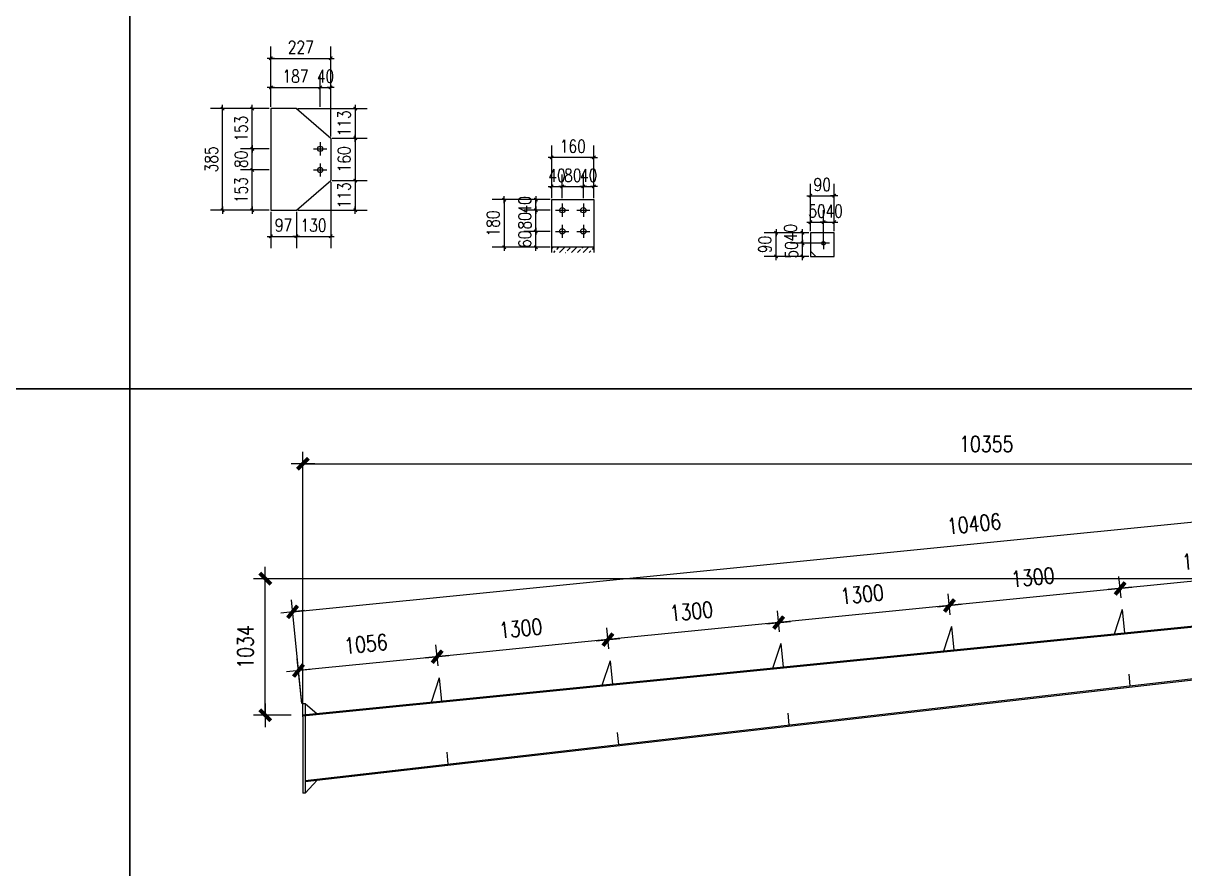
# Model space of a CAD drawing. Header units: millimetres. Extents: x 2287919 to 2522484, y -1845182 to -1736911.
# Drawn here: x 2450396 to 2459196, y -1816546 to -1810144 of the extents above; entities that cross this region are included whole.
import ezdxf

# ---------------------------------------------------------------- set-up
doc = ezdxf.new("R2010")
doc.units = ezdxf.units.MM
doc.header["$LTSCALE"] = 1000
doc.header["$PDMODE"] = 34
doc.styles.add('DIM_FONT', font='simplex.shx', dxfattribs={"width": 0.8, "bigfont": 'hztxt.shx'})
doc.dimstyles.new('WGH(1)', dxfattribs={"dimscale": 1.2, "dimtxt": 100, "dimasz": 0.5, "dimexe": 75, "dimexo": 75, "dimgap": 75, "dimtad": 1, "dimdec": 0, "dimzin": 0, "dimdsep": 46, "dimtxsty": 'DIM_FONT', "dimblk1": '_DIMX', "dimblk2": '_DIMX', "dimsah": 1, "dimcen": 0.09, "dimclrd": 3, "dimclre": 3, "dimclrt": 7, "dimadec": 0, "dimazin": 0, "dimtfac": 1, "dimtdec": 0, "dimtix": 1, "dimtmove": 2, "dimatfit": 3, "dimldrblk": '_DIMX', "dimfxl": 1, "dimtolj": 1, "dimtzin": 0, "dimarcsym": 0})

# ---------------------------------------------------------------- blocks, each defined once
blk = doc.blocks.new('_DIMX')
blk.add_line((-150, 0), (150, 0))
at = {"const_width": 50}
blk.add_lwpolyline([(-70, -70), (70, 70)], dxfattribs=at)
blk = doc.blocks.new('*D1006')
at = {"color": 3, "lineweight": -2}
for p, q in [((2454388, -1811720), (2454190, -1811720)), ((2454280, -1811719.82), (2454280, -1811719.64)), ((2454280, -1811840), (2454280, -1811720)), ((2454388, -1811840), (2454190, -1811840)), ((2454280, -1811840.18), (2454280, -1811840.36))]:
    blk.add_line(p, q, dxfattribs=at)
at = {"layer": 'Defpoints', "color": 0}
for p in [(2454280, -1811720), (2454400, -1811720), (2454400, -1811840)]:
    blk.add_point(p, dxfattribs=at)
at = {"color": 3, "lineweight": -2, "xscale": 0.18, "yscale": 0.18, "zscale": 0.18}
for p, rotation in [((2454280, -1811720), 270), ((2454280, -1811840), 90)]:
    blk.add_blockref('_DIMX', p, dxfattribs=dict(at, rotation=rotation))
at = {"color": 7, "insert": (2454196, -1811780), "char_height": 96, "attachment_point": 5, "rotation": 90, "style": 'DIM_FONT'}
blk.add_mtext('\\A1;60', dxfattribs=at)
blk = doc.blocks.new('*D1003')
at = {"color": 3, "lineweight": -2}
for p, q in [((2454388, -1811560), (2454190, -1811560)), ((2454280, -1811559.82), (2454280, -1811559.64)), ((2454280, -1811720), (2454280, -1811560)), ((2454388, -1811720), (2454190, -1811720)), ((2454280, -1811720.18), (2454280, -1811720.36))]:
    blk.add_line(p, q, dxfattribs=at)
at = {"layer": 'Defpoints', "color": 0}
for p in [(2454280, -1811560), (2454400, -1811560), (2454400, -1811720)]:
    blk.add_point(p, dxfattribs=at)
at = {"color": 3, "lineweight": -2, "xscale": 0.18, "yscale": 0.18, "zscale": 0.18}
for p, rotation in [((2454280, -1811560), 270), ((2454280, -1811720), 90)]:
    blk.add_blockref('_DIMX', p, dxfattribs=dict(at, rotation=rotation))
at = {"color": 7, "insert": (2454196, -1811640), "char_height": 96, "attachment_point": 5, "rotation": 90, "style": 'DIM_FONT'}
blk.add_mtext('\\A1;80', dxfattribs=at)
blk = doc.blocks.new('*D1007')
at = {"color": 3, "lineweight": -2}
for p, q in [((2454388, -1811480), (2454190, -1811480)), ((2454280, -1811479.82), (2454280, -1811479.64)), ((2454280, -1811560), (2454280, -1811480)), ((2454388, -1811560), (2454190, -1811560)), ((2454280, -1811560.18), (2454280, -1811560.36))]:
    blk.add_line(p, q, dxfattribs=at)
at = {"layer": 'Defpoints', "color": 0}
for p in [(2454280, -1811480), (2454400, -1811480), (2454400, -1811560)]:
    blk.add_point(p, dxfattribs=at)
at = {"color": 3, "lineweight": -2, "xscale": 0.18, "yscale": 0.18, "zscale": 0.18}
for p, rotation in [((2454280, -1811480), 270), ((2454280, -1811560), 90)]:
    blk.add_blockref('_DIMX', p, dxfattribs=dict(at, rotation=rotation))
at = {"color": 7, "insert": (2454196, -1811520), "char_height": 96, "attachment_point": 5, "rotation": 90, "style": 'DIM_FONT'}
blk.add_mtext('\\A1;40', dxfattribs=at)
blk = doc.blocks.new('*D1004')
at = {"color": 3, "lineweight": -2}
for p, q in [((2454400, -1811468), (2454400, -1811290)), ((2454480, -1811468), (2454480, -1811290)), ((2454399.82, -1811380), (2454399.64, -1811380)), ((2454400, -1811380), (2454480, -1811380)), ((2454480.18, -1811380), (2454480.36, -1811380))]:
    blk.add_line(p, q, dxfattribs=at)
at = {"layer": 'Defpoints', "color": 0}
for p in [(2454480, -1811380), (2454400, -1811480), (2454480, -1811480)]:
    blk.add_point(p, dxfattribs=at)
at = {"color": 3, "lineweight": -2, "xscale": 0.18, "yscale": 0.18, "zscale": 0.18}
blk.add_blockref('_DIMX', (2454400, -1811380), dxfattribs=at)
at = {"color": 3, "lineweight": -2, "xscale": 0.18, "yscale": 0.18, "zscale": 0.18, "rotation": 180}
blk.add_blockref('_DIMX', (2454480, -1811380), dxfattribs=at)
at = {"color": 7, "insert": (2454440, -1811296), "char_height": 96, "attachment_point": 5, "style": 'DIM_FONT'}
blk.add_mtext('\\A1;40', dxfattribs=at)
blk = doc.blocks.new('*D1005')
at = {"color": 3, "lineweight": -2}
for p, q in [((2454480, -1811468), (2454480, -1811290)), ((2454640, -1811468), (2454640, -1811290)), ((2454479.82, -1811380), (2454479.64, -1811380)), ((2454480, -1811380), (2454640, -1811380)), ((2454640.18, -1811380), (2454640.36, -1811380))]:
    blk.add_line(p, q, dxfattribs=at)
at = {"layer": 'Defpoints', "color": 0}
for p in [(2454640, -1811380), (2454480, -1811480), (2454640, -1811480)]:
    blk.add_point(p, dxfattribs=at)
at = {"color": 3, "lineweight": -2, "xscale": 0.18, "yscale": 0.18, "zscale": 0.18}
blk.add_blockref('_DIMX', (2454480, -1811380), dxfattribs=at)
at = {"color": 3, "lineweight": -2, "xscale": 0.18, "yscale": 0.18, "zscale": 0.18, "rotation": 180}
blk.add_blockref('_DIMX', (2454640, -1811380), dxfattribs=at)
at = {"color": 7, "insert": (2454560, -1811296), "char_height": 96, "attachment_point": 5, "style": 'DIM_FONT'}
blk.add_mtext('\\A1;80', dxfattribs=at)
blk = doc.blocks.new('*D1008')
at = {"color": 3, "lineweight": -2}
for p, q in [((2454640, -1811468), (2454640, -1811290)), ((2454720, -1811468), (2454720, -1811290)), ((2454639.82, -1811380), (2454639.64, -1811380)), ((2454640, -1811380), (2454720, -1811380)), ((2454720.18, -1811380), (2454720.36, -1811380))]:
    blk.add_line(p, q, dxfattribs=at)
at = {"layer": 'Defpoints', "color": 0}
for p in [(2454720, -1811380), (2454640, -1811480), (2454720, -1811480)]:
    blk.add_point(p, dxfattribs=at)
at = {"color": 3, "lineweight": -2, "xscale": 0.18, "yscale": 0.18, "zscale": 0.18}
blk.add_blockref('_DIMX', (2454640, -1811380), dxfattribs=at)
at = {"color": 3, "lineweight": -2, "xscale": 0.18, "yscale": 0.18, "zscale": 0.18, "rotation": 180}
blk.add_blockref('_DIMX', (2454720, -1811380), dxfattribs=at)
at = {"color": 7, "insert": (2454680, -1811296), "char_height": 96, "attachment_point": 5, "style": 'DIM_FONT'}
blk.add_mtext('\\A1;40', dxfattribs=at)
blk = doc.blocks.new('*D1009')
at = {"color": 3, "lineweight": -2}
for p, q in [((2454388, -1811480), (2453950, -1811480)), ((2454040, -1811480.18), (2454040, -1811839.82)), ((2454388, -1811840), (2453950, -1811840))]:
    blk.add_line(p, q, dxfattribs=at)
at = {"layer": 'Defpoints', "color": 0}
for p in [(2454400, -1811480), (2454040, -1811840), (2454400, -1811840)]:
    blk.add_point(p, dxfattribs=at)
at = {"color": 3, "lineweight": -2, "xscale": 0.18, "yscale": 0.18, "zscale": 0.18}
for p, rotation in [((2454040, -1811480), 90), ((2454040, -1811840), 270)]:
    blk.add_blockref('_DIMX', p, dxfattribs=dict(at, rotation=rotation))
at = {"color": 7, "insert": (2453956, -1811660), "char_height": 96, "attachment_point": 5, "rotation": 90, "style": 'DIM_FONT'}
blk.add_mtext('\\A1;180', dxfattribs=at)
blk = doc.blocks.new('*D1010')
at = {"color": 3, "lineweight": -2}
for p, q in [((2454400, -1811468), (2454400, -1811070)), ((2454720, -1811468), (2454720, -1811070)), ((2454719.82, -1811160), (2454400.18, -1811160))]:
    blk.add_line(p, q, dxfattribs=at)
at = {"layer": 'Defpoints', "color": 0}
for p in [(2454400, -1811160), (2454400, -1811480), (2454720, -1811480)]:
    blk.add_point(p, dxfattribs=at)
at = {"color": 3, "lineweight": -2, "xscale": 0.18, "yscale": 0.18, "zscale": 0.18, "rotation": 180}
blk.add_blockref('_DIMX', (2454400, -1811160), dxfattribs=at)
at = {"color": 3, "lineweight": -2, "xscale": 0.18, "yscale": 0.18, "zscale": 0.18}
blk.add_blockref('_DIMX', (2454720, -1811160), dxfattribs=at)
at = {"color": 7, "insert": (2454560, -1811076), "char_height": 96, "attachment_point": 5, "style": 'DIM_FONT'}
blk.add_mtext('\\A1;160', dxfattribs=at)
blk = doc.blocks.new('*D1011')
at = {"color": 3, "lineweight": -2}
for p, q in [((2456434, -1811810), (2456210, -1811810)), ((2456300, -1811809.82), (2456300, -1811809.64)), ((2456300, -1811910), (2456300, -1811810)), ((2456348, -1811910), (2456210, -1811910)), ((2456300, -1811910.18), (2456300, -1811910.36))]:
    blk.add_line(p, q, dxfattribs=at)
at = {"layer": 'Defpoints', "color": 0}
for p in [(2456300, -1811810), (2456446, -1811810), (2456360, -1811910)]:
    blk.add_point(p, dxfattribs=at)
at = {"color": 3, "lineweight": -2, "xscale": 0.18, "yscale": 0.18, "zscale": 0.18}
for p, rotation in [((2456300, -1811810), 270), ((2456300, -1811910), 90)]:
    blk.add_blockref('_DIMX', p, dxfattribs=dict(at, rotation=rotation))
at = {"color": 7, "insert": (2456216, -1811860), "char_height": 96, "attachment_point": 5, "rotation": 90, "style": 'DIM_FONT'}
blk.add_mtext('\\A1;50', dxfattribs=at)
blk = doc.blocks.new('*D1012')
at = {"color": 3, "lineweight": -2}
for p, q in [((2456348, -1811730), (2456210, -1811730)), ((2456300, -1811809.82), (2456300, -1811730.18)), ((2456434, -1811810), (2456210, -1811810))]:
    blk.add_line(p, q, dxfattribs=at)
at = {"layer": 'Defpoints', "color": 0}
for p in [(2456300, -1811730), (2456360, -1811730), (2456446, -1811810)]:
    blk.add_point(p, dxfattribs=at)
at = {"color": 3, "lineweight": -2, "xscale": 0.18, "yscale": 0.18, "zscale": 0.18}
for p, rotation in [((2456300, -1811730), 90), ((2456300, -1811810), 270)]:
    blk.add_blockref('_DIMX', p, dxfattribs=dict(at, rotation=rotation))
at = {"color": 7, "insert": (2456210, -1811730), "char_height": 96, "attachment_point": 5, "rotation": 90, "style": 'DIM_FONT'}
blk.add_mtext('\\A1;40', dxfattribs=at)
blk = doc.blocks.new('*D1013')
at = {"color": 3, "lineweight": -2}
for p, q in [((2456360, -1811718), (2456360, -1811560)), ((2456460, -1811784), (2456460, -1811560)), ((2456359.82, -1811650), (2456359.64, -1811650)), ((2456360, -1811650), (2456460, -1811650)), ((2456460.18, -1811650), (2456460.36, -1811650))]:
    blk.add_line(p, q, dxfattribs=at)
at = {"layer": 'Defpoints', "color": 0}
for p in [(2456460, -1811650), (2456360, -1811730), (2456460, -1811796)]:
    blk.add_point(p, dxfattribs=at)
at = {"color": 3, "lineweight": -2, "xscale": 0.18, "yscale": 0.18, "zscale": 0.18}
blk.add_blockref('_DIMX', (2456360, -1811650), dxfattribs=at)
at = {"color": 3, "lineweight": -2, "xscale": 0.18, "yscale": 0.18, "zscale": 0.18, "rotation": 180}
blk.add_blockref('_DIMX', (2456460, -1811650), dxfattribs=at)
at = {"color": 7, "insert": (2456410, -1811566), "char_height": 96, "attachment_point": 5, "style": 'DIM_FONT'}
blk.add_mtext('\\A1;50', dxfattribs=at)
blk = doc.blocks.new('*D1014')
at = {"color": 3, "lineweight": -2}
for p, q in [((2456460, -1811784), (2456460, -1811560)), ((2456540, -1811718), (2456540, -1811560)), ((2456460.18, -1811650), (2456539.82, -1811650))]:
    blk.add_line(p, q, dxfattribs=at)
at = {"layer": 'Defpoints', "color": 0}
for p in [(2456540, -1811650), (2456460, -1811796), (2456540, -1811730)]:
    blk.add_point(p, dxfattribs=at)
at = {"color": 3, "lineweight": -2, "xscale": 0.18, "yscale": 0.18, "zscale": 0.18, "rotation": 180}
blk.add_blockref('_DIMX', (2456460, -1811650), dxfattribs=at)
at = {"color": 3, "lineweight": -2, "xscale": 0.18, "yscale": 0.18, "zscale": 0.18}
blk.add_blockref('_DIMX', (2456540, -1811650), dxfattribs=at)
at = {"color": 7, "insert": (2456540, -1811566), "char_height": 96, "attachment_point": 5, "style": 'DIM_FONT'}
blk.add_mtext('\\A1;40', dxfattribs=at)
blk = doc.blocks.new('*D1015')
at = {"color": 3, "lineweight": -2}
for p, q in [((2456360, -1811718), (2456360, -1811360)), ((2456540, -1811718), (2456540, -1811360)), ((2456359.82, -1811450), (2456359.64, -1811450)), ((2456360, -1811450), (2456540, -1811450)), ((2456540.18, -1811450), (2456540.36, -1811450))]:
    blk.add_line(p, q, dxfattribs=at)
at = {"layer": 'Defpoints', "color": 0}
for p in [(2456540, -1811450), (2456360, -1811730), (2456540, -1811730)]:
    blk.add_point(p, dxfattribs=at)
at = {"color": 3, "lineweight": -2, "xscale": 0.18, "yscale": 0.18, "zscale": 0.18}
blk.add_blockref('_DIMX', (2456360, -1811450), dxfattribs=at)
at = {"color": 3, "lineweight": -2, "xscale": 0.18, "yscale": 0.18, "zscale": 0.18, "rotation": 180}
blk.add_blockref('_DIMX', (2456540, -1811450), dxfattribs=at)
at = {"color": 7, "insert": (2456450, -1811366), "char_height": 96, "attachment_point": 5, "style": 'DIM_FONT'}
blk.add_mtext('\\A1;90', dxfattribs=at)
blk = doc.blocks.new('*D1016')
at = {"color": 3, "lineweight": -2}
for p, q in [((2456348, -1811730), (2456010, -1811730)), ((2456100, -1811729.82), (2456100, -1811729.64)), ((2456100, -1811910), (2456100, -1811730)), ((2456348, -1811910), (2456010, -1811910)), ((2456100, -1811910.18), (2456100, -1811910.36))]:
    blk.add_line(p, q, dxfattribs=at)
at = {"layer": 'Defpoints', "color": 0}
for p in [(2456100, -1811730), (2456360, -1811730), (2456360, -1811910)]:
    blk.add_point(p, dxfattribs=at)
at = {"color": 3, "lineweight": -2, "xscale": 0.18, "yscale": 0.18, "zscale": 0.18}
for p, rotation in [((2456100, -1811730), 270), ((2456100, -1811910), 90)]:
    blk.add_blockref('_DIMX', p, dxfattribs=dict(at, rotation=rotation))
at = {"color": 7, "insert": (2456016, -1811820), "char_height": 96, "attachment_point": 5, "rotation": 90, "style": 'DIM_FONT'}
blk.add_mtext('\\A1;90', dxfattribs=at)
blk = doc.blocks.new('*D1041')
at = {"color": 3, "lineweight": -2}
for p, q in [((2460007.3, -1814364.6), (2459991.3, -1814205.1)), ((2458713.7, -1814493.8), (2458697.8, -1814334.3)), ((2459999.7, -1814294.7), (2458707.3, -1814423.8))]:
    blk.add_line(p, q, dxfattribs=at)
at = {"layer": 'Defpoints', "color": 0}
for p in [(2458706.7, -1814423.9), (2460016.2, -1814454.1), (2458722.7, -1814583.3)]:
    blk.add_point(p, dxfattribs=at)
at = {"color": 3, "lineweight": -2, "xscale": 0.6, "yscale": 0.6, "zscale": 0.6}
for p, rotation in [((2460000.3, -1814294.7), 5.703750052716448), ((2458706.7, -1814423.9), 185.7037500527165)]:
    blk.add_blockref('_DIMX', p, dxfattribs=dict(at, rotation=rotation))
at = {"color": 7, "insert": (2459338.6, -1814210), "char_height": 120, "attachment_point": 5, "rotation": 5.70375, "style": 'DIM_FONT'}
blk.add_mtext('\\A1;1300', dxfattribs=at)
blk = doc.blocks.new('*D1042')
at = {"color": 3, "lineweight": -2}
for p, q in [((2458713.7, -1814493.8), (2458697.8, -1814334.3)), ((2458706.1, -1814423.9), (2457413.8, -1814553)), ((2457420.1, -1814623), (2457404.2, -1814463.5))]:
    blk.add_line(p, q, dxfattribs=at)
at = {"layer": 'Defpoints', "color": 0}
for p in [(2457413.2, -1814553.1), (2458722.7, -1814583.3), (2457429.1, -1814712.5)]:
    blk.add_point(p, dxfattribs=at)
at = {"color": 3, "lineweight": -2, "xscale": 0.6, "yscale": 0.6, "zscale": 0.6}
for p, rotation in [((2458706.7, -1814423.9), 5.703750052716448), ((2457413.2, -1814553.1), 185.7037500527165)]:
    blk.add_blockref('_DIMX', p, dxfattribs=dict(at, rotation=rotation))
at = {"color": 7, "insert": (2458045, -1814339.2), "char_height": 120, "attachment_point": 5, "rotation": 5.70375, "style": 'DIM_FONT'}
blk.add_mtext('\\A1;1300', dxfattribs=at)
blk = doc.blocks.new('*D1043')
at = {"color": 3, "lineweight": -2}
for p, q in [((2457420.1, -1814623), (2457404.2, -1814463.5)), ((2456126.6, -1814752.2), (2456110.7, -1814592.7)), ((2457412.6, -1814553.1), (2456120.2, -1814682.2))]:
    blk.add_line(p, q, dxfattribs=at)
at = {"layer": 'Defpoints', "color": 0}
for p in [(2456119.6, -1814682.3), (2457429.1, -1814712.5), (2456135.5, -1814841.7)]:
    blk.add_point(p, dxfattribs=at)
at = {"color": 3, "lineweight": -2, "xscale": 0.6, "yscale": 0.6, "zscale": 0.6}
for p, rotation in [((2457413.2, -1814553.1), 5.703750052716448), ((2456119.6, -1814682.3), 185.7037500527165)]:
    blk.add_blockref('_DIMX', p, dxfattribs=dict(at, rotation=rotation))
at = {"color": 7, "insert": (2456751.5, -1814468.4), "char_height": 120, "attachment_point": 5, "rotation": 5.70375, "style": 'DIM_FONT'}
blk.add_mtext('\\A1;1300', dxfattribs=at)
blk = doc.blocks.new('*D1044')
at = {"color": 3, "lineweight": -2}
for p, q in [((2456126.6, -1814752.2), (2456110.7, -1814592.7)), ((2456119, -1814682.3), (2454826.6, -1814811.4)), ((2454833, -1814881.4), (2454817.1, -1814721.9))]:
    blk.add_line(p, q, dxfattribs=at)
at = {"layer": 'Defpoints', "color": 0}
for p in [(2454826, -1814811.5), (2456135.5, -1814841.7), (2454842, -1814970.9)]:
    blk.add_point(p, dxfattribs=at)
at = {"color": 3, "lineweight": -2, "xscale": 0.6, "yscale": 0.6, "zscale": 0.6}
for p, rotation in [((2456119.6, -1814682.3), 5.703750052716448), ((2454826, -1814811.5), 185.7037500527165)]:
    blk.add_blockref('_DIMX', p, dxfattribs=dict(at, rotation=rotation))
at = {"color": 7, "insert": (2455457.9, -1814597.6), "char_height": 120, "attachment_point": 5, "rotation": 5.70375, "style": 'DIM_FONT'}
blk.add_mtext('\\A1;1300', dxfattribs=at)
blk = doc.blocks.new('*D1045')
at = {"color": 3, "lineweight": -2}
for p, q in [((2454833, -1814881.4), (2454817.1, -1814721.9)), ((2453539.5, -1815010.6), (2453523.5, -1814851.1)), ((2454825.4, -1814811.5), (2453533.1, -1814940.6))]:
    blk.add_line(p, q, dxfattribs=at)
at = {"layer": 'Defpoints', "color": 0}
for p in [(2453532.5, -1814940.7), (2454842, -1814970.9), (2453548.4, -1815100.1)]:
    blk.add_point(p, dxfattribs=at)
at = {"color": 3, "lineweight": -2, "xscale": 0.6, "yscale": 0.6, "zscale": 0.6}
for p, rotation in [((2454826, -1814811.5), 5.703750052716448), ((2453532.5, -1814940.7), 185.7037500527165)]:
    blk.add_blockref('_DIMX', p, dxfattribs=dict(at, rotation=rotation))
at = {"color": 7, "insert": (2454164.3, -1814726.8), "char_height": 120, "attachment_point": 5, "rotation": 5.70375, "style": 'DIM_FONT'}
blk.add_mtext('\\A1;1300', dxfattribs=at)
blk = doc.blocks.new('*D1046')
at = {"color": 3, "lineweight": -2}
for p, q in [((2453539.5, -1815010.6), (2453523.5, -1814851.1)), ((2452506.6, -1815294.6), (2452472.7, -1814956.1)), ((2453531.9, -1814940.7), (2452482.3, -1815045.6))]:
    blk.add_line(p, q, dxfattribs=at)
at = {"layer": 'Defpoints', "color": 0}
for p in [(2452481.7, -1815045.6), (2453548.4, -1815100.1), (2452515.5, -1815384.2)]:
    blk.add_point(p, dxfattribs=at)
at = {"color": 3, "lineweight": -2, "xscale": 0.6, "yscale": 0.6, "zscale": 0.6}
for p, rotation in [((2453532.5, -1814940.7), 5.703750052716448), ((2452481.7, -1815045.6), 185.7037500527165)]:
    blk.add_blockref('_DIMX', p, dxfattribs=dict(at, rotation=rotation))
at = {"color": 7, "insert": (2452992.2, -1814843.9), "char_height": 120, "attachment_point": 5, "rotation": 5.70375, "style": 'DIM_FONT'}
blk.add_mtext('\\A1;1056', dxfattribs=at)
blk = doc.blocks.new('*D1018')
at = {"color": 3, "lineweight": -2}
for p, q in [((2452515.5, -1815294.200965), (2452515.5, -1813390)), ((2462870, -1814260), (2462870, -1813390)), ((2452516.1, -1813480), (2462869.4, -1813480))]:
    blk.add_line(p, q, dxfattribs=at)
at = {"layer": 'Defpoints', "color": 0}
for p in [(2462870, -1813480), (2462870, -1814350), (2452515.5, -1815384.200965)]:
    blk.add_point(p, dxfattribs=at)
at = {"color": 3, "lineweight": -2, "xscale": 0.6, "yscale": 0.6, "zscale": 0.6, "rotation": 180}
blk.add_blockref('_DIMX', (2452515.5, -1813480), dxfattribs=at)
at = {"color": 3, "lineweight": -2, "xscale": 0.6, "yscale": 0.6, "zscale": 0.6}
blk.add_blockref('_DIMX', (2462870, -1813480), dxfattribs=at)
at = {"color": 7, "insert": (2457692.75, -1813330), "char_height": 120, "attachment_point": 5, "style": 'DIM_FONT'}
blk.add_mtext('\\A1;10355', dxfattribs=at)
blk = doc.blocks.new('*D1019')
at = {"color": 3, "lineweight": -2}
for p, q in [((2462780, -1814350), (2452140, -1814350)), ((2452230, -1815383.6), (2452230, -1814350.6)), ((2452425.5, -1815384.2), (2452140, -1815384.2))]:
    blk.add_line(p, q, dxfattribs=at)
at = {"layer": 'Defpoints', "color": 0}
for p in [(2452230, -1814350), (2462870, -1814350), (2452515.5, -1815384.2)]:
    blk.add_point(p, dxfattribs=at)
at = {"color": 3, "lineweight": -2, "xscale": 0.6, "yscale": 0.6, "zscale": 0.6}
for p, rotation in [((2452230, -1814350), 90), ((2452230, -1815384.2), 270)]:
    blk.add_blockref('_DIMX', p, dxfattribs=dict(at, rotation=rotation))
at = {"color": 7, "insert": (2452080, -1814867.1), "char_height": 120, "attachment_point": 5, "rotation": 90, "style": 'DIM_FONT'}
blk.add_mtext('\\A1;1034', dxfattribs=at)
blk = doc.blocks.new('*D1047')
at = {"color": 3, "lineweight": -2}
for p, q in [((2462861.1, -1814260.4), (2462782.8, -1813477.1)), ((2452437.9, -1814600.8), (2462791.2, -1813566.7)), ((2452506.6, -1815294.6), (2452428.3, -1814511.3))]:
    blk.add_line(p, q, dxfattribs=at)
at = {"layer": 'Defpoints', "color": 0}
for p in [(2462791.8, -1813566.7), (2462870, -1814350), (2452515.5, -1815384.2)]:
    blk.add_point(p, dxfattribs=at)
at = {"color": 3, "lineweight": -2, "xscale": 0.6, "yscale": 0.6, "zscale": 0.6}
for p, rotation in [((2462791.8, -1813566.7), 5.703750052839264), ((2452437.3, -1814600.9), 185.7037500528392)]:
    blk.add_blockref('_DIMX', p, dxfattribs=dict(at, rotation=rotation))
at = {"color": 7, "insert": (2457599.6, -1813934.5), "char_height": 120, "attachment_point": 5, "rotation": 5.70375, "style": 'DIM_FONT'}
blk.add_mtext('\\A1;10406', dxfattribs=at)
blk = doc.blocks.new('*D1480')
at = {"color": 3, "lineweight": -2}
for p, q in [((2452260, -1811255), (2452042, -1811255)), ((2452132, -1811559.82), (2452132, -1811255.18)), ((2452260, -1811560), (2452042, -1811560))]:
    blk.add_line(p, q, dxfattribs=at)
at = {"layer": 'Defpoints', "color": 0}
for p in [(2452132, -1811255), (2452272, -1811255), (2452272, -1811560)]:
    blk.add_point(p, dxfattribs=at)
at = {"color": 3, "lineweight": -2, "xscale": 0.18, "yscale": 0.18, "zscale": 0.18}
for p, rotation in [((2452132, -1811255), 90), ((2452132, -1811560), 270)]:
    blk.add_blockref('_DIMX', p, dxfattribs=dict(at, rotation=rotation))
at = {"color": 7, "insert": (2452048, -1811407.5), "char_height": 96, "attachment_point": 5, "rotation": 90, "style": 'DIM_FONT'}
blk.add_mtext('\\A1;153', dxfattribs=at)
blk = doc.blocks.new('*D1481')
at = {"color": 3, "lineweight": -2}
for p, q in [((2452260, -1811095), (2452042, -1811095)), ((2452132, -1811094.82), (2452132, -1811094.64)), ((2452132, -1811255), (2452132, -1811095)), ((2452260, -1811255), (2452042, -1811255)), ((2452132, -1811255.18), (2452132, -1811255.36))]:
    blk.add_line(p, q, dxfattribs=at)
at = {"layer": 'Defpoints', "color": 0}
for p in [(2452132, -1811095), (2452272, -1811095), (2452272, -1811255)]:
    blk.add_point(p, dxfattribs=at)
at = {"color": 3, "lineweight": -2, "xscale": 0.18, "yscale": 0.18, "zscale": 0.18}
for p, rotation in [((2452132, -1811095), 270), ((2452132, -1811255), 90)]:
    blk.add_blockref('_DIMX', p, dxfattribs=dict(at, rotation=rotation))
at = {"color": 7, "insert": (2452048, -1811175), "char_height": 96, "attachment_point": 5, "rotation": 90, "style": 'DIM_FONT'}
blk.add_mtext('\\A1;80', dxfattribs=at)
blk = doc.blocks.new('*D1482')
at = {"color": 3, "lineweight": -2}
for p, q in [((2452260, -1810790), (2452042, -1810790)), ((2452132, -1811094.82), (2452132, -1810790.18)), ((2452260, -1811095), (2452042, -1811095))]:
    blk.add_line(p, q, dxfattribs=at)
at = {"layer": 'Defpoints', "color": 0}
for p in [(2452132, -1810790), (2452272, -1810790), (2452272, -1811095)]:
    blk.add_point(p, dxfattribs=at)
at = {"color": 3, "lineweight": -2, "xscale": 0.18, "yscale": 0.18, "zscale": 0.18}
for p, rotation in [((2452132, -1810790), 90), ((2452132, -1811095), 270)]:
    blk.add_blockref('_DIMX', p, dxfattribs=dict(at, rotation=rotation))
at = {"color": 7, "insert": (2452048, -1810942.5), "char_height": 96, "attachment_point": 5, "rotation": 90, "style": 'DIM_FONT'}
blk.add_mtext('\\A1;153', dxfattribs=at)
blk = doc.blocks.new('*D1487')
at = {"color": 3, "lineweight": -2}
for p, q in [((2452260, -1810790), (2451816, -1810790)), ((2451906, -1811559.82), (2451906, -1810790.18)), ((2452260, -1811560), (2451816, -1811560))]:
    blk.add_line(p, q, dxfattribs=at)
at = {"layer": 'Defpoints', "color": 0}
for p in [(2451906, -1810790), (2452272, -1810790), (2452272, -1811560)]:
    blk.add_point(p, dxfattribs=at)
at = {"color": 3, "lineweight": -2, "xscale": 0.18, "yscale": 0.18, "zscale": 0.18}
for p, rotation in [((2451906, -1810790), 90), ((2451906, -1811560), 270)]:
    blk.add_blockref('_DIMX', p, dxfattribs=dict(at, rotation=rotation))
at = {"color": 7, "insert": (2451822, -1811175), "char_height": 96, "attachment_point": 5, "rotation": 90, "style": 'DIM_FONT'}
blk.add_mtext('\\A1;385', dxfattribs=at)
blk = doc.blocks.new('*D1483')
at = {"color": 3, "lineweight": -2}
for p, q in [((2452272, -1810778), (2452272, -1810540)), ((2452646, -1810778), (2452646, -1810540)), ((2452272.18, -1810630), (2452645.82, -1810630))]:
    blk.add_line(p, q, dxfattribs=at)
at = {"layer": 'Defpoints', "color": 0}
for p in [(2452646, -1810630), (2452272, -1810790), (2452646, -1810790)]:
    blk.add_point(p, dxfattribs=at)
at = {"color": 3, "lineweight": -2, "xscale": 0.18, "yscale": 0.18, "zscale": 0.18, "rotation": 180}
blk.add_blockref('_DIMX', (2452272, -1810630), dxfattribs=at)
at = {"color": 3, "lineweight": -2, "xscale": 0.18, "yscale": 0.18, "zscale": 0.18}
blk.add_blockref('_DIMX', (2452646, -1810630), dxfattribs=at)
at = {"color": 7, "insert": (2452459, -1810546), "char_height": 96, "attachment_point": 5, "style": 'DIM_FONT'}
blk.add_mtext('\\A1;187', dxfattribs=at)
blk = doc.blocks.new('*D1488')
at = {"color": 3, "lineweight": -2}
for p, q in [((2452646, -1810778), (2452646, -1810540)), ((2452726, -1811003), (2452726, -1810540)), ((2452645.82, -1810630), (2452645.64, -1810630)), ((2452646, -1810630), (2452726, -1810630)), ((2452726.18, -1810630), (2452726.36, -1810630))]:
    blk.add_line(p, q, dxfattribs=at)
at = {"layer": 'Defpoints', "color": 0}
for p in [(2452726, -1810630), (2452646, -1810790), (2452726, -1811015)]:
    blk.add_point(p, dxfattribs=at)
at = {"color": 3, "lineweight": -2, "xscale": 0.18, "yscale": 0.18, "zscale": 0.18}
blk.add_blockref('_DIMX', (2452646, -1810630), dxfattribs=at)
at = {"color": 3, "lineweight": -2, "xscale": 0.18, "yscale": 0.18, "zscale": 0.18, "rotation": 180}
blk.add_blockref('_DIMX', (2452726, -1810630), dxfattribs=at)
at = {"color": 7, "insert": (2452686, -1810546), "char_height": 96, "attachment_point": 5, "style": 'DIM_FONT'}
blk.add_mtext('\\A1;40', dxfattribs=at)
blk = doc.blocks.new('*D1484')
at = {"color": 3, "lineweight": -2}
for p, q in [((2452272, -1810778), (2452272, -1810320)), ((2452726, -1811003), (2452726, -1810320)), ((2452272.18, -1810410), (2452725.82, -1810410))]:
    blk.add_line(p, q, dxfattribs=at)
at = {"layer": 'Defpoints', "color": 0}
for p in [(2452726, -1810410), (2452272, -1810790), (2452726, -1811015)]:
    blk.add_point(p, dxfattribs=at)
at = {"color": 3, "lineweight": -2, "xscale": 0.18, "yscale": 0.18, "zscale": 0.18, "rotation": 180}
blk.add_blockref('_DIMX', (2452272, -1810410), dxfattribs=at)
at = {"color": 3, "lineweight": -2, "xscale": 0.18, "yscale": 0.18, "zscale": 0.18}
blk.add_blockref('_DIMX', (2452726, -1810410), dxfattribs=at)
at = {"color": 7, "insert": (2452499, -1810326), "char_height": 96, "attachment_point": 5, "style": 'DIM_FONT'}
blk.add_mtext('\\A1;227', dxfattribs=at)
blk = doc.blocks.new('*D1485')
at = {"color": 3, "lineweight": -2}
for p, q in [((2452272, -1811572), (2452272, -1811848)), ((2452466, -1811572), (2452466, -1811848)), ((2452271.82, -1811758), (2452271.64, -1811758)), ((2452272, -1811758), (2452466, -1811758)), ((2452466.18, -1811758), (2452466.36, -1811758))]:
    blk.add_line(p, q, dxfattribs=at)
at = {"layer": 'Defpoints', "color": 0}
for p in [(2452272, -1811560), (2452466, -1811560), (2452466, -1811758)]:
    blk.add_point(p, dxfattribs=at)
at = {"color": 3, "lineweight": -2, "xscale": 0.18, "yscale": 0.18, "zscale": 0.18}
blk.add_blockref('_DIMX', (2452272, -1811758), dxfattribs=at)
at = {"color": 3, "lineweight": -2, "xscale": 0.18, "yscale": 0.18, "zscale": 0.18, "rotation": 180}
blk.add_blockref('_DIMX', (2452466, -1811758), dxfattribs=at)
at = {"color": 7, "insert": (2452369, -1811674), "char_height": 96, "attachment_point": 5, "style": 'DIM_FONT'}
blk.add_mtext('\\A1;97', dxfattribs=at)
blk = doc.blocks.new('*D1486')
at = {"color": 3, "lineweight": -2}
for p, q in [((2452726, -1811347), (2452726, -1811848)), ((2452466, -1811572), (2452466, -1811848)), ((2452466.18, -1811758), (2452725.82, -1811758))]:
    blk.add_line(p, q, dxfattribs=at)
at = {"layer": 'Defpoints', "color": 0}
for p in [(2452726, -1811335), (2452466, -1811560), (2452726, -1811758)]:
    blk.add_point(p, dxfattribs=at)
at = {"color": 3, "lineweight": -2, "xscale": 0.18, "yscale": 0.18, "zscale": 0.18, "rotation": 180}
blk.add_blockref('_DIMX', (2452466, -1811758), dxfattribs=at)
at = {"color": 3, "lineweight": -2, "xscale": 0.18, "yscale": 0.18, "zscale": 0.18}
blk.add_blockref('_DIMX', (2452726, -1811758), dxfattribs=at)
at = {"color": 7, "insert": (2452596, -1811674), "char_height": 96, "attachment_point": 5, "style": 'DIM_FONT'}
blk.add_mtext('\\A1;130', dxfattribs=at)
blk = doc.blocks.new('*D1493')
at = {"color": 3, "lineweight": -2}
for p, q in [((2452478, -1810790), (2453002, -1810790)), ((2452912, -1810789.82), (2452912, -1810789.64)), ((2452912, -1810790), (2452912, -1811015)), ((2452738, -1811015), (2453002, -1811015)), ((2452912, -1811015.18), (2452912, -1811015.36))]:
    blk.add_line(p, q, dxfattribs=at)
at = {"layer": 'Defpoints', "color": 0}
for p in [(2452466, -1810790), (2452726, -1811015), (2452912, -1811015)]:
    blk.add_point(p, dxfattribs=at)
at = {"color": 3, "lineweight": -2, "xscale": 0.18, "yscale": 0.18, "zscale": 0.18}
for p, rotation in [((2452912, -1810790), 270), ((2452912, -1811015), 90)]:
    blk.add_blockref('_DIMX', p, dxfattribs=dict(at, rotation=rotation))
at = {"color": 7, "insert": (2452828, -1810902.5), "char_height": 96, "attachment_point": 5, "rotation": 90, "style": 'DIM_FONT'}
blk.add_mtext('\\A1;113', dxfattribs=at)
blk = doc.blocks.new('*D1494')
at = {"color": 3, "lineweight": -2}
for p, q in [((2452738, -1811015), (2453002, -1811015)), ((2452912, -1811015.18), (2452912, -1811334.82)), ((2452738, -1811335), (2453002, -1811335))]:
    blk.add_line(p, q, dxfattribs=at)
at = {"layer": 'Defpoints', "color": 0}
for p in [(2452726, -1811015), (2452726, -1811335), (2452912, -1811335)]:
    blk.add_point(p, dxfattribs=at)
at = {"color": 3, "lineweight": -2, "xscale": 0.18, "yscale": 0.18, "zscale": 0.18}
for p, rotation in [((2452912, -1811015), 90), ((2452912, -1811335), 270)]:
    blk.add_blockref('_DIMX', p, dxfattribs=dict(at, rotation=rotation))
at = {"color": 7, "insert": (2452828, -1811175), "char_height": 96, "attachment_point": 5, "rotation": 90, "style": 'DIM_FONT'}
blk.add_mtext('\\A1;160', dxfattribs=at)
blk = doc.blocks.new('*D1492')
at = {"color": 3, "lineweight": -2}
for p, q in [((2452738, -1811335), (2453002, -1811335)), ((2452912, -1811334.82), (2452912, -1811334.64)), ((2452912, -1811335), (2452912, -1811560)), ((2452478, -1811560), (2453002, -1811560)), ((2452912, -1811560.18), (2452912, -1811560.36))]:
    blk.add_line(p, q, dxfattribs=at)
at = {"layer": 'Defpoints', "color": 0}
for p in [(2452726, -1811335), (2452466, -1811560), (2452912, -1811560)]:
    blk.add_point(p, dxfattribs=at)
at = {"color": 3, "lineweight": -2, "xscale": 0.18, "yscale": 0.18, "zscale": 0.18}
for p, rotation in [((2452912, -1811335), 270), ((2452912, -1811560), 90)]:
    blk.add_blockref('_DIMX', p, dxfattribs=dict(at, rotation=rotation))
at = {"color": 7, "insert": (2452828, -1811447.5), "char_height": 96, "attachment_point": 5, "rotation": 90, "style": 'DIM_FONT'}
blk.add_mtext('\\A1;113', dxfattribs=at)

msp = doc.modelspace()

# ---------------------------------------------------------------- hatches: boundary and pattern name
h = msp.add_hatch()
h.set_pattern_fill('ANSI33', color=256, scale=20, style=0)
h.set_pattern_definition([(45, (0, 0), (-44.9012806, 44.9012806), []), (45, (44.9, 0), (-44.9012806, 44.9012806), [31.75, -15.875])])
h.paths.add_polyline_path([(2454720, -1811840), (2454400, -1811840), (2454400, -1811880), (2454720, -1811880)])

# ---------------------------------------------------------------- linework, layer by layer
for p, q in [((2452272, -1810790), (2452272, -1811560)), ((2452466, -1810790), (2452272, -1810790)), ((2452466, -1810790), (2452726, -1811015)), ((2452726, -1811015), (2452726, -1811335)), ((2452596, -1811095), (2452696, -1811095)), ((2452646, -1811045), (2452646, -1811145)), ((2452596, -1811255), (2452696, -1811255)), ((2452646, -1811205), (2452646, -1811305)), ((2452466, -1811560), (2452726, -1811335)), ((2454400, -1811480), (2454720, -1811480)), ((2454400, -1811880), (2454400, -1811480)), ((2454480, -1811510), (2454480, -1811610)), ((2454640, -1811510), (2454640, -1811610)), ((2454720, -1811480), (2454720, -1811880)), ((2452272, -1811560), (2452466, -1811560)), ((2454430, -1811560), (2454530, -1811560)), ((2454590, -1811560), (2454690, -1811560)), ((2454430, -1811720), (2454530, -1811720)), ((2454480, -1811670), (2454480, -1811770)), ((2454590, -1811720), (2454690, -1811720)), ((2454640, -1811670), (2454640, -1811770)), ((2456360, -1811730), (2456360, -1811910)), ((2456540, -1811730), (2456360, -1811730)), ((2456460, -1811796), (2456460, -1811766)), ((2456460, -1811824), (2456460, -1811796)), ((2456540, -1811910), (2456540, -1811730)), ((2454720, -1811840), (2454400, -1811840)), ((2456360, -1811870), (2456400, -1811910)), ((2456446, -1811810), (2456416, -1811810)), ((2456504, -1811810), (2456446, -1811810)), ((2456460, -1811824), (2456460, -1811854)), ((2456360, -1811910), (2456540, -1811910)), ((2462870, -1814350), (2452515.5, -1815384.2)), ((2462870.8, -1814358), (2452515.5, -1815392.2)), ((2458722.7, -1814583.3), (2458660.9, -1814770.4)), ((2458722.7, -1814583.3), (2458740.5, -1814762.4)), ((2452532.6, -1815876.9), (2462852, -1814695.5)), ((2452533.5, -1815884.9), (2462870, -1814701.5)), ((2457429.1, -1814712.5), (2457367.4, -1814899.6)), ((2457429.1, -1814712.5), (2457447, -1814891.6)), ((2456135.5, -1814841.7), (2456073.8, -1815028.8)), ((2456135.5, -1814841.7), (2456153.4, -1815020.8)), ((2454842, -1814970.9), (2454780.3, -1815158)), ((2454842, -1814970.9), (2454859.9, -1815150)), ((2453548.4, -1815100.1), (2453486.7, -1815287.2)), ((2453548.4, -1815100.1), (2453566.3, -1815279.2)), ((2458771.5, -1815072.1), (2458780.4, -1815161.6)), ((2452533.5, -1815295), (2452623.5, -1815373.4)), ((2456188.1, -1815367.8), (2456197, -1815457.4)), ((2454896.4, -1815515.7), (2454905.3, -1815605.3)), ((2453604.7, -1815663.6), (2453613.6, -1815753.2)), ((2452533.5, -1815975), (2452623.5, -1815874.6))]:
    msp.add_line(p, q)
at = {"color": 2}
for p, q in [((2452515.5, -1815395), (2452515.5, -1815295)), ((2452515.5, -1815395), (2452515.5, -1815295)), ((2452515.5, -1815295), (2452533.5, -1815295)), ((2452533.5, -1815295), (2452533.5, -1815975)), ((2452515.5, -1815395), (2452515.5, -1815975)), ((2452533.5, -1815975), (2452515.5, -1815975))]:
    msp.add_line(p, q, dxfattribs=at)
for points in [[(2433383.9, -1800312), (2451203.9, -1800312), (2451203.9, -1812912), (2433383.9, -1812912)], [(2451203.9, -1800312), (2469023.9, -1800312), (2469023.9, -1812912), (2451203.9, -1812912)], [(2433383.9, -1812912), (2451203.9, -1812912), (2451203.9, -1825512), (2433383.9, -1825512)], [(2451203.9, -1812912), (2469023.9, -1812912), (2469023.9, -1825512), (2451203.9, -1825512)]]:
    msp.add_lwpolyline(points, close=True)
for centre, radius in [((2452646, -1811095), 20), ((2452646, -1811255), 20), ((2454480, -1811560), 20), ((2454640, -1811560), 20), ((2454480, -1811720), 20), ((2454640, -1811720), 20), ((2456460, -1811810), 14)]:
    msp.add_circle(centre, radius)

# ---------------------------------------------------------------- dimensions: what is measured, and where the dimension line sits
at = {"color": 1}
for base, p1, p2, picture, middle in [((2452726, -1810410), (2452272, -1810790), (2452726, -1811015), '*D1484', (2452499, -1810326)), ((2452646, -1810630), (2452272, -1810790), (2452646, -1810790), '*D1483', (2452459, -1810546)), ((2452726, -1810630), (2452646, -1810790), (2452726, -1811015), '*D1488', (2452686, -1810546)), ((2454480, -1811380), (2454400, -1811480), (2454480, -1811480), '*D1004', (2454440, -1811296)), ((2454640, -1811380), (2454480, -1811480), (2454640, -1811480), '*D1005', (2454560, -1811296)), ((2454720, -1811380), (2454640, -1811480), (2454720, -1811480), '*D1008', (2454680, -1811296)), ((2452726, -1811758), (2452466, -1811560), (2452726, -1811335), '*D1486', (2452596, -1811674)), ((2456460, -1811650), (2456360, -1811730), (2456460, -1811796), '*D1013', (2456410, -1811566)), ((2452466, -1811758), (2452272, -1811560), (2452466, -1811560), '*D1485', (2452369, -1811674))]:
    dim = msp.add_linear_dim(base=base, p1=p1, p2=p2, dimstyle='WGH(1)', override={"dimtxt": 80, "dimasz": 0.15, "dimexo": 10, "dimgap": 30, "dimlfac": 0.5}, dxfattribs=at)
    dim.commit()
    dim.dimension.update_dxf_attribs({"geometry": picture, "text_midpoint": middle})
for p1, p2, distance, picture, middle in [((2452272, -1811560), (2452272, -1810790), 366, '*D1487', (2451822, -1811175)), ((2454720, -1811480), (2454400, -1811480), -320, '*D1010', (2454560, -1811076)), ((2456360, -1811730), (2456540, -1811730), 280, '*D1015', (2456450, -1811366)), ((2454400, -1811480), (2454400, -1811840), -360, '*D1009', (2453956, -1811660)), ((2456360, -1811910), (2456360, -1811730), 260, '*D1016', (2456016, -1811820))]:
    dim = msp.add_aligned_dim(p1=p1, p2=p2, distance=distance, dimstyle='WGH(1)', override={"dimtxt": 80, "dimasz": 0.15, "dimexo": 10, "dimgap": 30, "dimlfac": 0.5}, dxfattribs=at)
    dim.commit()
    dim.dimension.update_dxf_attribs({"geometry": picture, "text_midpoint": middle})
for base, p1, p2, picture, middle in [((2452132, -1810790), (2452272, -1811095), (2452272, -1810790), '*D1482', (2452048, -1810942.5)), ((2452912, -1811015), (2452466, -1810790), (2452726, -1811015), '*D1493', (2452828, -1810902.5)), ((2452912, -1811335), (2452726, -1811015), (2452726, -1811335), '*D1494', (2452828, -1811175)), ((2452132, -1811095), (2452272, -1811255), (2452272, -1811095), '*D1481', (2452048, -1811175)), ((2452132, -1811255), (2452272, -1811560), (2452272, -1811255), '*D1480', (2452048, -1811407.5)), ((2452912, -1811560), (2452726, -1811335), (2452466, -1811560), '*D1492', (2452828, -1811447.5)), ((2454280, -1811480), (2454400, -1811560), (2454400, -1811480), '*D1007', (2454196, -1811520)), ((2454280, -1811560), (2454400, -1811720), (2454400, -1811560), '*D1003', (2454196, -1811640)), ((2454280, -1811720), (2454400, -1811840), (2454400, -1811720), '*D1006', (2454196, -1811780)), ((2456300, -1811810), (2456360, -1811910), (2456446, -1811810), '*D1011', (2456216, -1811860))]:
    dim = msp.add_linear_dim(base=base, p1=p1, p2=p2, angle=90, dimstyle='WGH(1)', override={"dimtxt": 80, "dimasz": 0.15, "dimexo": 10, "dimgap": 30, "dimlfac": 0.5}, dxfattribs=at)
    dim.commit()
    dim.dimension.update_dxf_attribs({"geometry": picture, "text_midpoint": middle})
dim = msp.add_linear_dim(base=(2456540, -1811650), p1=(2456460, -1811796), p2=(2456540, -1811730), dimstyle='WGH(1)', override={"dimtxt": 80, "dimasz": 0.15, "dimexo": 10, "dimgap": 30, "dimlfac": 0.5}, dxfattribs=at)
dim.commit()
dim.dimension.update_dxf_attribs({"geometry": '*D1014', "text_midpoint": (2456540, -1811566), "dimtype": 160})
dim = msp.add_linear_dim(base=(2456300, -1811730), p1=(2456446, -1811810), p2=(2456360, -1811730), angle=90, dimstyle='WGH(1)', override={"dimtxt": 80, "dimasz": 0.15, "dimexo": 10, "dimgap": 30, "dimlfac": 0.5}, dxfattribs=at)
dim.commit()
dim.dimension.update_dxf_attribs({"geometry": '*D1012', "text_midpoint": (2456210, -1811730), "dimtype": 160})
dim = msp.add_linear_dim(base=(2462870, -1813480), p1=(2452515.5, -1815384.200965), p2=(2462870, -1814350), dimstyle='WGH(1)')
dim.commit()
dim.dimension.update_dxf_attribs({"geometry": '*D1018', "text_midpoint": (2457692.75, -1813330)})
dim = msp.add_aligned_dim(p1=(2452515.5, -1815384.2), p2=(2462870, -1814350), distance=787.2, dimstyle='WGH(1)')
dim.commit()
dim.dimension.update_dxf_attribs({"geometry": '*D1047', "text_midpoint": (2457599.6, -1813934.5)})
for base, p1, p2, angle, picture, middle in [((2458706.7, -1814423.9), (2460016.2, -1814454.1), (2458722.7, -1814583.3), 5.70375, '*D1041', (2459338.6, -1814210)), ((2452230, -1814350), (2452515.5, -1815384.2), (2462870, -1814350), 90, '*D1019', (2452080, -1814867.1)), ((2457413.2, -1814553.1), (2458722.7, -1814583.3), (2457429.1, -1814712.5), 5.70375, '*D1042', (2458045, -1814339.2)), ((2456119.6, -1814682.3), (2457429.1, -1814712.5), (2456135.5, -1814841.7), 5.70375, '*D1043', (2456751.5, -1814468.4)), ((2454826, -1814811.5), (2456135.5, -1814841.7), (2454842, -1814970.9), 5.70375, '*D1044', (2455457.9, -1814597.6)), ((2453532.5, -1814940.7), (2454842, -1814970.9), (2453548.4, -1815100.1), 5.70375, '*D1045', (2454164.3, -1814726.8)), ((2452481.7, -1815045.6), (2453548.4, -1815100.1), (2452515.5, -1815384.2), 5.70375, '*D1046', (2452992.2, -1814843.9))]:
    dim = msp.add_linear_dim(base=base, p1=p1, p2=p2, angle=angle, dimstyle='WGH(1)')
    dim.commit()
    dim.dimension.update_dxf_attribs({"geometry": picture, "text_midpoint": middle})

doc.saveas('drawing.dxf')
